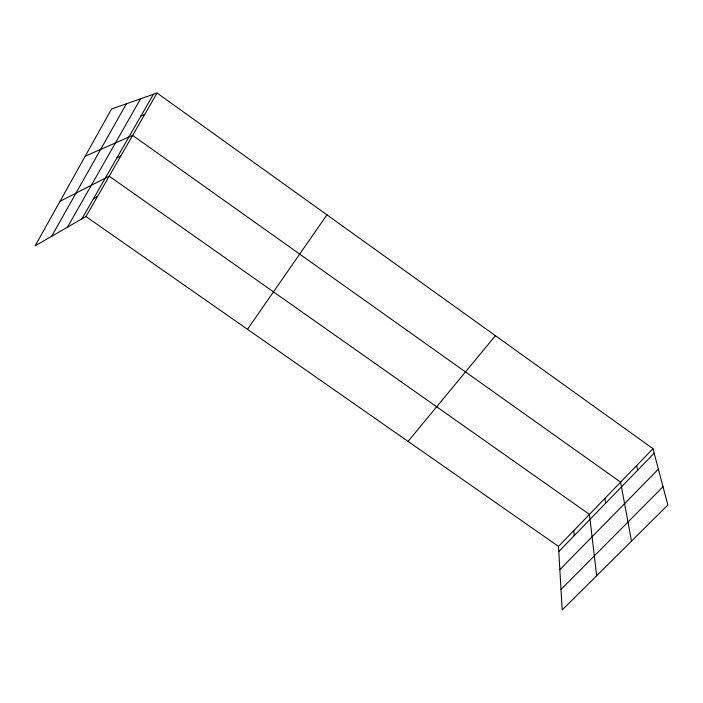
<?xml version="1.0" encoding="UTF-8"?>
<svg xmlns="http://www.w3.org/2000/svg" width="703" height="703" viewBox="0 0 703 703"><rect width="100%" height="100%" fill="white"/><g stroke="black" fill="none" stroke-linecap="round" stroke-linejoin="round"><path stroke-width="1.05" d="M51.618 236.322L126.373 103.798M67.47 227.192L140.565 98.798M81.873 218.897L153.412 94.281M157.05 93.007L111.549 109.009L35.15 245.813L85.951 216.542L157.05 93.007L652.973 448.672L667.85 505L562.18 609.993L558.507 546.407L652.973 448.672M247.5 329.312L326.93 214.846M408.065 441.396L495.43 335.691M558.797 551.547L654.168 453.198M559.843 569.632L658.386 469.165M560.994 589.466L663.026 486.74M93.437 198.738L97.453 196.55M60.001 201.313L109.185 176.163L589.448 514.394L596.645 575.757M116.926 157.832L120.802 155.987M85.204 156.18L132.647 135.407L620.608 482.153L631.505 541.117M141.004 115.89L144.721 114.413M85.951 216.542L558.507 546.407M636.637 465.571L637.674 470.21M604.888 498.418L605.608 503.269M573.833 530.554L574.263 535.598"/></g></svg>
